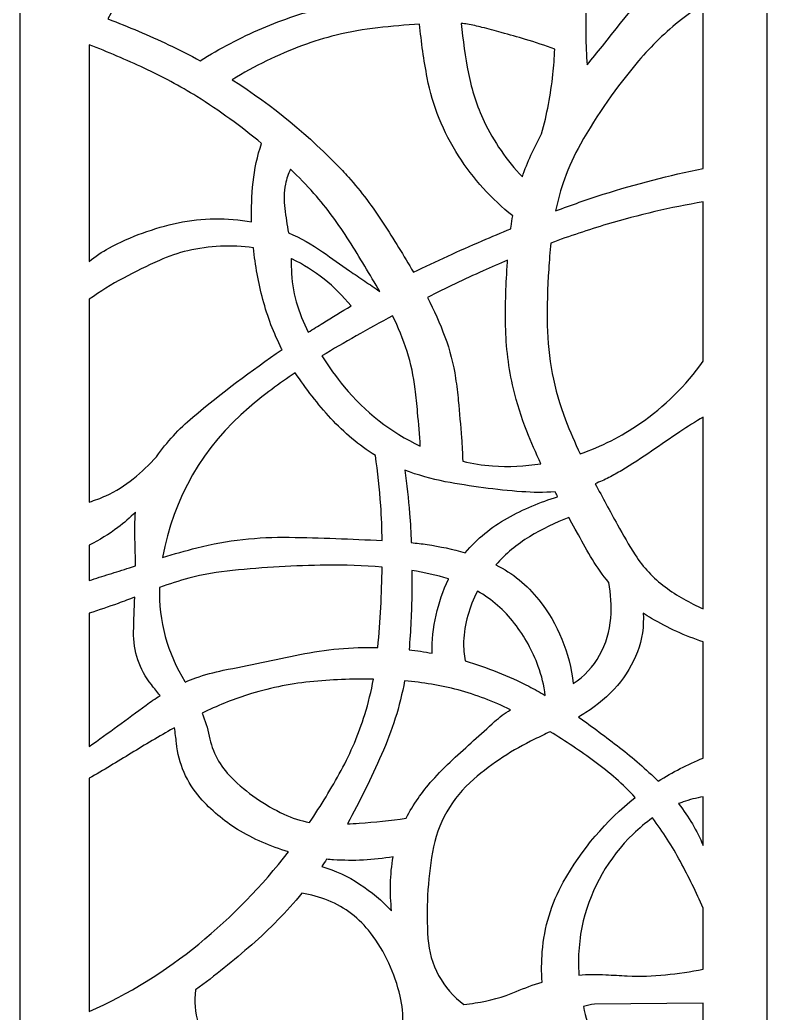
# Model space of a CAD drawing. Header units: centimetres. Extents: x 15.1 to 19.5, y -9 to 9.
# Drawn here: x 15.11 to 19.52, y -0.15 to 5.71 of the extents above; entities that cross this region are included whole.
import ezdxf

# ---------------------------------------------------------------- set-up
doc = ezdxf.new("R2010")
doc.units = ezdxf.units.CM
doc.header["$MEASUREMENT"] = 0
doc.layers.add('layer 1', color=7, linetype='Continuous')

msp = doc.modelspace()

# ---------------------------------------------------------------- linework, layer by layer
at = {"layer": 'layer 1', "color": 250}
for points, knots in [([(15.11351, -9.00021), (15.11351, -9.00021), (15.11351, 9.00077), (15.11351, 9.00077), (15.11351, 9.00077), (15.11351, 9.00077), (15.14583, 9.00077), (15.14583, 9.00077), (15.14583, 9.00077), (15.14583, 9.00077), (19.52045, 9.00077), (19.52045, 9.00077), (19.52045, 9.00077), (19.52045, 9.00077), (19.52045, -9.00019), (19.52045, -9.00019), (19.52045, -9.00019), (19.52045, -9.00019), (15.14583, -9.00019), (15.14583, -9.00019), (15.14583, -9.00019), (15.14583, -9.00019), (15.11351, -9.00019), (15.11351, -9.00019), (15.11351, -9.00019), (15.11351, -9.00019), (15.11351, -9.00021), (15.11351, -9.00021)], [0, 0, 0, 0, 0.125, 0.125, 0.125, 0.125, 0.25, 0.25, 0.25, 0.25, 0.375, 0.375, 0.375, 0.375, 0.5, 0.5, 0.5, 0.5, 0.625, 0.625, 0.625, 0.625, 0.75, 0.75, 0.75, 0.75, 1, 1, 1, 1]), ([(16.19282, 6.56592), (16.22917, 6.56281), (16.26551, 6.55954), (16.30196, 6.55617), (16.30196, 6.55617), (16.33839, 6.55274), (16.3748, 6.54968), (16.41121, 6.5468), (16.41121, 6.5468), (16.45455, 6.54344), (16.49788, 6.54017), (16.54124, 6.53708), (16.54124, 6.53708), (16.6688, 6.52771), (16.79331, 6.49359), (16.90778, 6.43647), (16.90778, 6.43647), (16.97311, 6.40293), (17.03388, 6.36109), (17.08846, 6.31198), (17.08846, 6.31198), (17.17332, 6.2357), (17.25407, 6.1551), (17.33062, 6.07058), (17.33062, 6.07058), (17.37464, 6.0219), (17.41574, 5.97049), (17.45364, 5.91687), (17.45364, 5.91687), (17.45486, 5.89576), (17.45628, 5.87463), (17.45777, 5.85346), (17.45777, 5.85346), (17.36798, 5.84723), (17.27838, 5.83919), (17.18893, 5.82961), (17.18893, 5.82961), (17.09933, 5.81989), (17.01048, 5.80488), (16.9227, 5.78464), (16.9227, 5.78464), (16.79204, 5.75288), (16.66425, 5.71025), (16.54061, 5.65727), (16.54061, 5.65727), (16.41459, 5.60319), (16.29315, 5.53928), (16.17728, 5.46606), (16.17728, 5.46606), (16.11592, 5.49957), (16.05364, 5.53132), (15.99047, 5.56115), (15.99047, 5.56115), (15.87346, 5.61654), (15.75432, 5.66729), (15.63327, 5.71315), (15.63327, 5.71315), (15.72373, 5.88791), (15.82461, 6.05705), (15.93541, 6.21959), (15.93541, 6.21959), (16.01654, 6.33851), (16.1024, 6.454), (16.19282, 6.56592), (16.19282, 6.56592), (16.19282, 6.56592), (16.19282, 6.56592), (16.19282, 6.56592)], [0, 0, 0, 0, 0.0555556, 0.0555556, 0.0555556, 0.0555556, 0.1111111, 0.1111111, 0.1111111, 0.1111111, 0.1666667, 0.1666667, 0.1666667, 0.1666667, 0.2222222, 0.2222222, 0.2222222, 0.2222222, 0.2777778, 0.2777778, 0.2777778, 0.2777778, 0.3333333, 0.3333333, 0.3333333, 0.3333333, 0.3888889, 0.3888889, 0.3888889, 0.3888889, 0.4444444, 0.4444444, 0.4444444, 0.4444444, 0.5, 0.5, 0.5, 0.5, 0.5555556, 0.5555556, 0.5555556, 0.5555556, 0.6111111, 0.6111111, 0.6111111, 0.6111111, 0.6666667, 0.6666667, 0.6666667, 0.6666667, 0.7222222, 0.7222222, 0.7222222, 0.7222222, 0.7777778, 0.7777778, 0.7777778, 0.7777778, 0.8333333, 0.8333333, 0.8333333, 0.8333333, 0.8888889, 0.8888889, 0.8888889, 0.8888889, 1, 1, 1, 1]), ([(18.43015, 5.99917), (18.43015, 5.99917), (18.44787, 6.03344), (18.44787, 6.03344), (18.44787, 6.03344), (18.52755, 6.18686), (18.59606, 6.34579), (18.65294, 6.50899), (18.65294, 6.50899), (18.68161, 6.48352), (18.70856, 6.45605), (18.73353, 6.42694), (18.73353, 6.42694), (18.75845, 6.39779), (18.78285, 6.3683), (18.80671, 6.33819), (18.80671, 6.33819), (18.84354, 6.29281), (18.87945, 6.24668), (18.91451, 6.19983), (18.91451, 6.19983), (18.94472, 6.15934), (18.97318, 6.11749), (18.99969, 6.07439), (18.99969, 6.07439), (18.83944, 5.90984), (18.68924, 5.73571), (18.54989, 5.55301), (18.54989, 5.55301), (18.51866, 5.51661), (18.48827, 5.47954), (18.45892, 5.44162), (18.45892, 5.44162), (18.45016, 5.55925), (18.44823, 5.67732), (18.45319, 5.79514), (18.45319, 5.79514), (18.45597, 5.86398), (18.44828, 5.93276), (18.43015, 5.99917)], [0, 0, 0, 0, 0.0909091, 0.0909091, 0.0909091, 0.0909091, 0.1818182, 0.1818182, 0.1818182, 0.1818182, 0.2727273, 0.2727273, 0.2727273, 0.2727273, 0.3636364, 0.3636364, 0.3636364, 0.3636364, 0.4545455, 0.4545455, 0.4545455, 0.4545455, 0.5454545, 0.5454545, 0.5454545, 0.5454545, 0.6363636, 0.6363636, 0.6363636, 0.6363636, 0.7272727, 0.7272727, 0.7272727, 0.7272727, 0.8181818, 0.8181818, 0.8181818, 0.8181818, 1, 1, 1, 1]), ([(19.14334, 5.80116), (19.14334, 5.80116), (19.14334, 4.83084), (19.14334, 4.83084), (19.14334, 4.83084), (18.94406, 4.79092), (18.74721, 4.74031), (18.55357, 4.67899), (18.55357, 4.67899), (18.45931, 4.64859), (18.36587, 4.61599), (18.27331, 4.58105), (18.27331, 4.58105), (18.28626, 4.64483), (18.30371, 4.70775), (18.32545, 4.7691), (18.32545, 4.7691), (18.35113, 4.84003), (18.38273, 4.90885), (18.41979, 4.97461), (18.41979, 4.97461), (18.5178, 5.14872), (18.63228, 5.31307), (18.76163, 5.46536), (18.76163, 5.46536), (18.83781, 5.55508), (18.92277, 5.63697), (19.01518, 5.70992), (19.01518, 5.70992), (19.05633, 5.74241), (19.09919, 5.77283), (19.14334, 5.80116)], [0, 0, 0, 0, 0.1111111, 0.1111111, 0.1111111, 0.1111111, 0.2222222, 0.2222222, 0.2222222, 0.2222222, 0.3333333, 0.3333333, 0.3333333, 0.3333333, 0.4444444, 0.4444444, 0.4444444, 0.4444444, 0.5555556, 0.5555556, 0.5555556, 0.5555556, 0.6666667, 0.6666667, 0.6666667, 0.6666667, 0.7777778, 0.7777778, 0.7777778, 0.7777778, 1, 1, 1, 1]), ([(18.00851, 4.47573), (17.95233, 4.45231), (17.8964, 4.42856), (17.84046, 4.40456), (17.84046, 4.40456), (17.70401, 4.34574), (17.56869, 4.2842), (17.43468, 4.22006), (17.43468, 4.22006), (17.37715, 4.31762), (17.31771, 4.41395), (17.25622, 4.50905), (17.25622, 4.50905), (17.19475, 4.60431), (17.12631, 4.69485), (17.05142, 4.78008), (17.05142, 4.78008), (17.03981, 4.79321), (17.02785, 4.80617), (17.01569, 4.81898), (17.01569, 4.81898), (16.82162, 5.02315), (16.60369, 5.20295), (16.36621, 5.35444), (16.36621, 5.35444), (16.4968, 5.43559), (16.63531, 5.50304), (16.77969, 5.55575), (16.77969, 5.55575), (16.845, 5.58011), (16.91171, 5.60069), (16.9794, 5.61741), (16.9794, 5.61741), (17.05993, 5.63688), (17.14154, 5.65113), (17.2239, 5.66022), (17.2239, 5.66022), (17.30622, 5.66933), (17.38863, 5.67674), (17.47118, 5.68253), (17.47118, 5.68253), (17.48086, 5.5762), (17.49585, 5.47048), (17.51606, 5.36569), (17.51606, 5.36569), (17.54762, 5.20166), (17.6104, 5.04528), (17.70092, 4.90482), (17.70092, 4.90482), (17.78757, 4.77059), (17.89527, 4.65119), (18.01986, 4.55119), (18.01986, 4.55119), (18.01631, 4.5304), (18.01307, 4.50956), (18.01023, 4.48857), (18.01023, 4.48857), (18.00969, 4.48433), (18.00905, 4.48006), (18.00851, 4.47573)], [0, 0, 0, 0, 0.0625, 0.0625, 0.0625, 0.0625, 0.125, 0.125, 0.125, 0.125, 0.1875, 0.1875, 0.1875, 0.1875, 0.25, 0.25, 0.25, 0.25, 0.3125, 0.3125, 0.3125, 0.3125, 0.375, 0.375, 0.375, 0.375, 0.4375, 0.4375, 0.4375, 0.4375, 0.5, 0.5, 0.5, 0.5, 0.5625, 0.5625, 0.5625, 0.5625, 0.625, 0.625, 0.625, 0.625, 0.6875, 0.6875, 0.6875, 0.6875, 0.75, 0.75, 0.75, 0.75, 0.8125, 0.8125, 0.8125, 0.8125, 0.875, 0.875, 0.875, 0.875, 1, 1, 1, 1]), ([(18.19045, 5.03567), (18.16785, 4.99425), (18.14675, 4.95196), (18.12714, 4.90901), (18.12714, 4.90901), (18.10839, 4.86749), (18.09171, 4.82503), (18.07703, 4.78194), (18.07703, 4.78194), (17.98478, 4.87824), (17.90854, 4.9888), (17.85112, 5.10919), (17.85112, 5.10919), (17.809, 5.1994), (17.778, 5.29448), (17.7589, 5.39222), (17.7589, 5.39222), (17.73981, 5.48965), (17.7258, 5.58807), (17.71685, 5.68694), (17.71685, 5.68694), (17.72895, 5.68565), (17.74088, 5.68392), (17.75279, 5.6819), (17.75279, 5.6819), (17.78164, 5.67685), (17.8103, 5.67071), (17.83864, 5.66338), (17.83864, 5.66338), (17.87673, 5.65363), (17.91469, 5.64343), (17.95263, 5.63288), (17.95263, 5.63288), (18.00063, 5.61993), (18.04849, 5.6064), (18.09621, 5.59235), (18.09621, 5.59235), (18.15399, 5.57509), (18.21101, 5.55566), (18.26744, 5.5342), (18.26744, 5.5342), (18.26581, 5.48455), (18.26237, 5.4349), (18.25704, 5.38551), (18.25704, 5.38551), (18.24448, 5.26726), (18.22218, 5.15022), (18.19045, 5.03567), (18.19045, 5.03567), (18.19045, 5.03567), (18.19045, 5.03567), (18.19045, 5.03567)], [0, 0, 0, 0, 0.0714286, 0.0714286, 0.0714286, 0.0714286, 0.1428571, 0.1428571, 0.1428571, 0.1428571, 0.2142857, 0.2142857, 0.2142857, 0.2142857, 0.2857143, 0.2857143, 0.2857143, 0.2857143, 0.3571429, 0.3571429, 0.3571429, 0.3571429, 0.4285714, 0.4285714, 0.4285714, 0.4285714, 0.5, 0.5, 0.5, 0.5, 0.5714286, 0.5714286, 0.5714286, 0.5714286, 0.6428571, 0.6428571, 0.6428571, 0.6428571, 0.7142857, 0.7142857, 0.7142857, 0.7142857, 0.7857143, 0.7857143, 0.7857143, 0.7857143, 0.8571429, 0.8571429, 0.8571429, 0.8571429, 1, 1, 1, 1]), ([(15.52297, 4.28242), (15.52297, 4.28242), (15.52297, 5.56025), (15.52297, 5.56025), (15.52297, 5.56025), (15.63261, 5.51809), (15.74076, 5.47207), (15.84724, 5.4223), (15.84724, 5.4223), (15.95379, 5.37259), (16.05739, 5.31686), (16.15756, 5.25527), (16.15756, 5.25527), (16.29056, 5.17147), (16.41796, 5.07896), (16.53884, 4.97849), (16.53884, 4.97849), (16.51355, 4.9045), (16.49685, 4.82798), (16.48914, 4.75022), (16.48914, 4.75022), (16.48128, 4.67264), (16.47835, 4.59465), (16.48023, 4.51675), (16.48023, 4.51675), (16.33663, 4.54324), (16.18929, 4.5412), (16.04649, 4.51082), (16.04649, 4.51082), (15.90437, 4.48052), (15.76724, 4.43043), (15.6391, 4.36185), (15.6391, 4.36185), (15.59762, 4.33967), (15.55865, 4.31306), (15.52297, 4.28242)], [0, 0, 0, 0, 0.1, 0.1, 0.1, 0.1, 0.2, 0.2, 0.2, 0.2, 0.3, 0.3, 0.3, 0.3, 0.4, 0.4, 0.4, 0.4, 0.5, 0.5, 0.5, 0.5, 0.6, 0.6, 0.6, 0.6, 0.7, 0.7, 0.7, 0.7, 0.8, 0.8, 0.8, 0.8, 1, 1, 1, 1]), ([(17.23587, 4.10574), (17.20654, 4.12656), (17.17689, 4.14697), (17.14706, 4.16721), (17.14706, 4.16721), (17.11713, 4.18746), (17.08729, 4.2078), (17.05747, 4.22819), (17.05747, 4.22819), (17.00456, 4.26486), (16.95175, 4.30192), (16.89922, 4.33903), (16.89922, 4.33903), (16.83612, 4.3837), (16.76848, 4.42145), (16.69731, 4.4517), (16.69731, 4.4517), (16.68939, 4.49924), (16.68221, 4.54688), (16.6756, 4.59465), (16.6756, 4.59465), (16.66899, 4.64274), (16.67041, 4.69162), (16.68002, 4.73925), (16.68002, 4.73925), (16.68639, 4.76972), (16.69626, 4.7993), (16.70962, 4.82747), (16.70962, 4.82747), (16.75765, 4.7817), (16.80372, 4.73397), (16.84764, 4.68429), (16.84764, 4.68429), (16.92423, 4.59659), (16.99382, 4.50295), (17.05587, 4.40451), (17.05587, 4.40451), (17.11786, 4.3061), (17.17786, 4.20653), (17.23587, 4.10574), (17.23587, 4.10574), (17.23587, 4.10574), (17.23587, 4.10574), (17.23587, 4.10574)], [0, 0, 0, 0, 0.0833333, 0.0833333, 0.0833333, 0.0833333, 0.1666667, 0.1666667, 0.1666667, 0.1666667, 0.25, 0.25, 0.25, 0.25, 0.3333333, 0.3333333, 0.3333333, 0.3333333, 0.4166667, 0.4166667, 0.4166667, 0.4166667, 0.5, 0.5, 0.5, 0.5, 0.5833333, 0.5833333, 0.5833333, 0.5833333, 0.6666667, 0.6666667, 0.6666667, 0.6666667, 0.75, 0.75, 0.75, 0.75, 0.8333333, 0.8333333, 0.8333333, 0.8333333, 1, 1, 1, 1]), ([(19.14334, 3.69459), (19.04157, 3.55101), (18.91504, 3.42648), (18.76986, 3.32695), (18.76986, 3.32695), (18.66089, 3.25228), (18.54252, 3.1922), (18.41789, 3.14836), (18.41789, 3.14836), (18.38661, 3.21432), (18.35773, 3.28141), (18.33153, 3.34948), (18.33153, 3.34948), (18.26311, 3.52722), (18.22663, 3.71573), (18.22385, 3.9062), (18.22385, 3.9062), (18.22223, 4.0165), (18.22509, 4.12687), (18.23222, 4.23704), (18.23222, 4.23704), (18.23561, 4.28858), (18.23981, 4.34016), (18.24491, 4.3916), (18.24491, 4.3916), (18.35456, 4.43209), (18.46541, 4.46908), (18.57734, 4.50237), (18.57734, 4.50237), (18.76324, 4.5576), (18.9522, 4.60152), (19.14334, 4.63422), (19.14334, 4.63422), (19.14334, 4.63422), (19.14334, 3.69459), (19.14334, 3.69459)], [0, 0, 0, 0, 0.1, 0.1, 0.1, 0.1, 0.2, 0.2, 0.2, 0.2, 0.3, 0.3, 0.3, 0.3, 0.4, 0.4, 0.4, 0.4, 0.5, 0.5, 0.5, 0.5, 0.6, 0.6, 0.6, 0.6, 0.7, 0.7, 0.7, 0.7, 0.8, 0.8, 0.8, 0.8, 1, 1, 1, 1]), ([(15.52297, 2.86464), (15.52297, 2.86464), (15.52297, 4.06005), (15.52297, 4.06005), (15.52297, 4.06005), (15.58725, 4.10579), (15.65431, 4.14758), (15.7238, 4.18508), (15.7238, 4.18508), (15.7932, 4.22251), (15.86412, 4.25733), (15.93624, 4.28931), (15.93624, 4.28931), (15.99026, 4.31338), (16.04649, 4.3324), (16.10407, 4.34616), (16.10407, 4.34616), (16.23059, 4.37557), (16.36167, 4.38146), (16.49039, 4.36319), (16.49039, 4.36319), (16.5016, 4.26012), (16.52053, 4.15811), (16.54704, 4.05796), (16.54704, 4.05796), (16.57352, 3.95763), (16.61048, 3.86036), (16.6572, 3.7676), (16.6572, 3.7676), (16.6572, 3.7676), (16.65953, 3.7629), (16.65953, 3.7629), (16.65953, 3.7629), (16.47699, 3.63936), (16.30112, 3.50629), (16.13266, 3.36417), (16.13266, 3.36417), (16.05198, 3.2961), (15.98044, 3.21801), (15.91968, 3.13174), (15.91968, 3.13174), (15.87724, 3.08487), (15.83123, 3.04133), (15.78212, 3.00155), (15.78212, 3.00155), (15.73292, 2.96166), (15.6789, 2.92807), (15.62137, 2.90154), (15.62137, 2.90154), (15.58947, 2.88698), (15.55658, 2.8747), (15.52297, 2.86464)], [0, 0, 0, 0, 0.0714286, 0.0714286, 0.0714286, 0.0714286, 0.1428571, 0.1428571, 0.1428571, 0.1428571, 0.2142857, 0.2142857, 0.2142857, 0.2142857, 0.2857143, 0.2857143, 0.2857143, 0.2857143, 0.3571429, 0.3571429, 0.3571429, 0.3571429, 0.4285714, 0.4285714, 0.4285714, 0.4285714, 0.5, 0.5, 0.5, 0.5, 0.5714286, 0.5714286, 0.5714286, 0.5714286, 0.6428571, 0.6428571, 0.6428571, 0.6428571, 0.7142857, 0.7142857, 0.7142857, 0.7142857, 0.7857143, 0.7857143, 0.7857143, 0.7857143, 0.8571429, 0.8571429, 0.8571429, 0.8571429, 1, 1, 1, 1]), ([(16.81461, 3.86511), (16.78543, 3.92258), (16.76166, 3.98276), (16.74358, 4.04459), (16.74358, 4.04459), (16.72537, 4.10675), (16.7156, 4.17094), (16.71458, 4.23562), (16.71458, 4.23562), (16.71428, 4.25708), (16.71376, 4.2786), (16.71314, 4.30016), (16.71314, 4.30016), (16.71474, 4.29944), (16.71627, 4.2987), (16.71778, 4.29797), (16.71778, 4.29797), (16.85317, 4.23254), (16.97233, 4.1378), (17.06645, 4.0207), (17.06645, 4.0207), (17.01093, 3.98778), (16.95572, 3.95412), (16.90096, 3.91988), (16.90096, 3.91988), (16.87207, 3.90178), (16.84326, 3.8835), (16.81461, 3.86511), (16.81461, 3.86511), (16.81461, 3.86511), (16.81461, 3.86511), (16.81461, 3.86511)], [0, 0, 0, 0, 0.1111111, 0.1111111, 0.1111111, 0.1111111, 0.2222222, 0.2222222, 0.2222222, 0.2222222, 0.3333333, 0.3333333, 0.3333333, 0.3333333, 0.4444444, 0.4444444, 0.4444444, 0.4444444, 0.5555556, 0.5555556, 0.5555556, 0.5555556, 0.6666667, 0.6666667, 0.6666667, 0.6666667, 0.7777778, 0.7777778, 0.7777778, 0.7777778, 1, 1, 1, 1]), ([(17.71787, 3.24226), (17.71787, 3.24226), (17.71577, 3.2698), (17.71577, 3.2698), (17.71577, 3.2698), (17.71577, 3.2698), (17.71366, 3.29731), (17.71366, 3.29731), (17.71366, 3.29731), (17.71366, 3.29731), (17.7114, 3.32483), (17.7114, 3.32483), (17.7114, 3.32483), (17.7114, 3.32483), (17.70901, 3.35235), (17.70901, 3.35235), (17.70901, 3.35235), (17.70901, 3.35235), (17.70667, 3.37976), (17.70667, 3.37976), (17.70667, 3.37976), (17.70667, 3.37976), (17.70414, 3.40726), (17.70414, 3.40726), (17.70414, 3.40726), (17.70414, 3.40726), (17.70153, 3.43471), (17.70153, 3.43471), (17.70153, 3.43471), (17.70153, 3.43471), (17.69892, 3.46222), (17.69892, 3.46222), (17.69892, 3.46222), (17.69493, 3.50631), (17.68958, 3.55029), (17.6829, 3.594), (17.6829, 3.594), (17.67054, 3.67778), (17.64949, 3.75986), (17.62008, 3.8392), (17.62008, 3.8392), (17.59073, 3.91846), (17.55648, 3.99576), (17.51755, 4.07076), (17.51755, 4.07076), (17.62553, 4.12545), (17.73467, 4.17771), (17.84512, 4.22755), (17.84512, 4.22755), (17.89309, 4.24911), (17.94141, 4.27012), (17.98994, 4.29059), (17.98994, 4.29059), (17.98963, 4.28677), (17.98936, 4.28287), (17.98916, 4.2791), (17.98916, 4.2791), (17.97992, 4.15429), (17.97637, 4.02918), (17.97834, 3.90403), (17.97834, 3.90403), (17.98038, 3.77863), (17.99567, 3.65374), (18.0242, 3.53164), (18.0242, 3.53164), (18.04467, 3.44663), (18.07109, 3.36324), (18.10326, 3.28194), (18.10326, 3.28194), (18.12879, 3.21706), (18.15659, 3.15326), (18.18654, 3.09036), (18.18654, 3.09036), (18.09191, 3.07536), (17.99597, 3.07099), (17.9004, 3.07742), (17.9004, 3.07742), (17.84123, 3.08216), (17.78261, 3.09146), (17.72498, 3.1052), (17.72498, 3.1052), (17.72354, 3.15098), (17.72116, 3.19669), (17.71787, 3.24226)], [0, 0, 0, 0, 0.0454545, 0.0454545, 0.0454545, 0.0454545, 0.0909091, 0.0909091, 0.0909091, 0.0909091, 0.1363636, 0.1363636, 0.1363636, 0.1363636, 0.1818182, 0.1818182, 0.1818182, 0.1818182, 0.2272727, 0.2272727, 0.2272727, 0.2272727, 0.2727273, 0.2727273, 0.2727273, 0.2727273, 0.3181818, 0.3181818, 0.3181818, 0.3181818, 0.3636364, 0.3636364, 0.3636364, 0.3636364, 0.4090909, 0.4090909, 0.4090909, 0.4090909, 0.4545455, 0.4545455, 0.4545455, 0.4545455, 0.5, 0.5, 0.5, 0.5, 0.5454545, 0.5454545, 0.5454545, 0.5454545, 0.5909091, 0.5909091, 0.5909091, 0.5909091, 0.6363636, 0.6363636, 0.6363636, 0.6363636, 0.6818182, 0.6818182, 0.6818182, 0.6818182, 0.7272727, 0.7272727, 0.7272727, 0.7272727, 0.7727273, 0.7727273, 0.7727273, 0.7727273, 0.8181818, 0.8181818, 0.8181818, 0.8181818, 0.8636364, 0.8636364, 0.8636364, 0.8636364, 0.9090909, 0.9090909, 0.9090909, 0.9090909, 1, 1, 1, 1]), ([(17.47511, 3.19374), (17.30165, 3.27606), (17.14841, 3.39575), (17.02656, 3.54417), (17.02656, 3.54417), (16.97896, 3.60208), (16.93485, 3.66282), (16.89458, 3.72601), (16.89458, 3.72601), (16.96126, 3.76612), (17.02856, 3.8053), (17.09624, 3.8438), (17.09624, 3.8438), (17.16768, 3.8842), (17.2395, 3.92394), (17.31165, 3.96295), (17.31165, 3.96295), (17.34493, 3.89497), (17.37333, 3.82459), (17.3967, 3.7526), (17.3967, 3.7526), (17.42, 3.68049), (17.43619, 3.6062), (17.44493, 3.53094), (17.44493, 3.53094), (17.45025, 3.48534), (17.45496, 3.43962), (17.45916, 3.39383), (17.45916, 3.39383), (17.4652, 3.32726), (17.47052, 3.26049), (17.47511, 3.19374)], [0, 0, 0, 0, 0.1111111, 0.1111111, 0.1111111, 0.1111111, 0.2222222, 0.2222222, 0.2222222, 0.2222222, 0.3333333, 0.3333333, 0.3333333, 0.3333333, 0.4444444, 0.4444444, 0.4444444, 0.4444444, 0.5555556, 0.5555556, 0.5555556, 0.5555556, 0.6666667, 0.6666667, 0.6666667, 0.6666667, 0.7777778, 0.7777778, 0.7777778, 0.7777778, 1, 1, 1, 1]), ([(17.25015, 2.63751), (17.06771, 2.64703), (16.88509, 2.6535), (16.70251, 2.6568), (16.70251, 2.6568), (16.519, 2.66011), (16.33597, 2.6392), (16.15801, 2.59452), (16.15801, 2.59452), (16.08995, 2.57737), (16.02239, 2.55861), (15.95523, 2.53826), (15.95523, 2.53826), (16.01625, 2.88356), (16.19675, 3.19669), (16.46493, 3.42263), (16.46493, 3.42263), (16.55194, 3.49599), (16.64317, 3.5642), (16.73802, 3.62714), (16.73802, 3.62714), (16.80062, 3.53175), (16.87075, 3.44159), (16.94765, 3.35741), (16.94765, 3.35741), (17.02487, 3.27294), (17.11311, 3.19943), (17.21022, 3.1389), (17.21022, 3.1389), (17.22486, 3.04109), (17.23544, 2.94265), (17.24189, 2.84404), (17.24189, 2.84404), (17.24635, 2.77527), (17.24906, 2.70638), (17.25015, 2.63751), (17.25015, 2.63751), (17.25015, 2.63751), (17.25015, 2.63751), (17.25015, 2.63751)], [0, 0, 0, 0, 0.0909091, 0.0909091, 0.0909091, 0.0909091, 0.1818182, 0.1818182, 0.1818182, 0.1818182, 0.2727273, 0.2727273, 0.2727273, 0.2727273, 0.3636364, 0.3636364, 0.3636364, 0.3636364, 0.4545455, 0.4545455, 0.4545455, 0.4545455, 0.5454545, 0.5454545, 0.5454545, 0.5454545, 0.6363636, 0.6363636, 0.6363636, 0.6363636, 0.7272727, 0.7272727, 0.7272727, 0.7272727, 0.8181818, 0.8181818, 0.8181818, 0.8181818, 1, 1, 1, 1]), ([(19.14334, 3.36582), (19.14334, 3.36582), (19.14334, 2.235), (19.14334, 2.235), (19.14334, 2.235), (19.06381, 2.26907), (18.98846, 2.31225), (18.91891, 2.36371), (18.91891, 2.36371), (18.84906, 2.41545), (18.78922, 2.47955), (18.7425, 2.55291), (18.7425, 2.55291), (18.70547, 2.61103), (18.67051, 2.67037), (18.63739, 2.73081), (18.63739, 2.73081), (18.5935, 2.81131), (18.54983, 2.89188), (18.50636, 2.97265), (18.50636, 2.97265), (18.53367, 2.98314), (18.56037, 2.9951), (18.58639, 3.00843), (18.58639, 3.00843), (18.61233, 3.0219), (18.63796, 3.03602), (18.66312, 3.05092), (18.66312, 3.05092), (18.72228, 3.08688), (18.78041, 3.12455), (18.83758, 3.1637), (18.83758, 3.1637), (18.89376, 3.20228), (18.94999, 3.24081), (19.00632, 3.27921), (19.00632, 3.27921), (19.05156, 3.30881), (19.09725, 3.33768), (19.14334, 3.36582), (19.14334, 3.36582), (19.14334, 3.36582), (19.14334, 3.36582), (19.14334, 3.36582)], [0, 0, 0, 0, 0.0833333, 0.0833333, 0.0833333, 0.0833333, 0.1666667, 0.1666667, 0.1666667, 0.1666667, 0.25, 0.25, 0.25, 0.25, 0.3333333, 0.3333333, 0.3333333, 0.3333333, 0.4166667, 0.4166667, 0.4166667, 0.4166667, 0.5, 0.5, 0.5, 0.5, 0.5833333, 0.5833333, 0.5833333, 0.5833333, 0.6666667, 0.6666667, 0.6666667, 0.6666667, 0.75, 0.75, 0.75, 0.75, 0.8333333, 0.8333333, 0.8333333, 0.8333333, 1, 1, 1, 1]), ([(17.38311, 3.05269), (17.46057, 3.02287), (17.54075, 2.99998), (17.62232, 2.98452), (17.62232, 2.98452), (17.77138, 2.95635), (17.92198, 2.93648), (18.07329, 2.92527), (18.07329, 2.92527), (18.13876, 2.9203), (18.20448, 2.91999), (18.27001, 2.92433), (18.27001, 2.92433), (18.27498, 2.9149), (18.28001, 2.90549), (18.28496, 2.89605), (18.28496, 2.89605), (18.18211, 2.8643), (18.08293, 2.82194), (17.9889, 2.76967), (17.9889, 2.76967), (17.89434, 2.71717), (17.8101, 2.64795), (17.74019, 2.56534), (17.74019, 2.56534), (17.66617, 2.58667), (17.59073, 2.60288), (17.51458, 2.61385), (17.51458, 2.61385), (17.48366, 2.61827), (17.45271, 2.62196), (17.42176, 2.62506), (17.42176, 2.62506), (17.41956, 2.68263), (17.41632, 2.74011), (17.41195, 2.79755), (17.41195, 2.79755), (17.40517, 2.8829), (17.39552, 2.968), (17.38311, 3.05269)], [0, 0, 0, 0, 0.0909091, 0.0909091, 0.0909091, 0.0909091, 0.1818182, 0.1818182, 0.1818182, 0.1818182, 0.2727273, 0.2727273, 0.2727273, 0.2727273, 0.3636364, 0.3636364, 0.3636364, 0.3636364, 0.4545455, 0.4545455, 0.4545455, 0.4545455, 0.5454545, 0.5454545, 0.5454545, 0.5454545, 0.6363636, 0.6363636, 0.6363636, 0.6363636, 0.7272727, 0.7272727, 0.7272727, 0.7272727, 0.8181818, 0.8181818, 0.8181818, 0.8181818, 1, 1, 1, 1]), ([(15.52297, 2.40163), (15.52297, 2.40163), (15.52297, 2.60984), (15.52297, 2.60984), (15.52297, 2.60984), (15.58204, 2.63989), (15.63843, 2.67481), (15.69151, 2.71449), (15.69151, 2.71449), (15.72798, 2.74193), (15.76272, 2.77183), (15.79535, 2.80392), (15.79535, 2.80392), (15.79154, 2.75135), (15.79048, 2.69858), (15.79229, 2.64593), (15.79229, 2.64593), (15.79413, 2.59323), (15.79508, 2.54059), (15.79508, 2.48796), (15.79508, 2.48796), (15.79508, 2.48796), (15.75914, 2.47653), (15.75914, 2.47653), (15.75914, 2.47653), (15.71978, 2.46397), (15.68045, 2.45156), (15.64105, 2.43934), (15.64105, 2.43934), (15.60156, 2.42703), (15.56221, 2.41448), (15.52297, 2.40163), (15.52297, 2.40163), (15.52297, 2.40163), (15.52297, 2.40163), (15.52297, 2.40163)], [0, 0, 0, 0, 0.1, 0.1, 0.1, 0.1, 0.2, 0.2, 0.2, 0.2, 0.3, 0.3, 0.3, 0.3, 0.4, 0.4, 0.4, 0.4, 0.5, 0.5, 0.5, 0.5, 0.6, 0.6, 0.6, 0.6, 0.7, 0.7, 0.7, 0.7, 0.8, 0.8, 0.8, 0.8, 1, 1, 1, 1]), ([(18.35113, 2.77354), (18.35113, 2.77354), (18.36956, 2.73989), (18.36956, 2.73989), (18.36956, 2.73989), (18.36956, 2.73989), (18.3888, 2.7047), (18.3888, 2.7047), (18.3888, 2.7047), (18.3888, 2.7047), (18.40741, 2.67079), (18.40741, 2.67079), (18.40741, 2.67079), (18.43365, 2.62192), (18.46108, 2.57371), (18.48959, 2.52613), (18.48959, 2.52613), (18.51813, 2.47852), (18.55052, 2.43319), (18.58626, 2.39075), (18.58626, 2.39075), (18.59972, 2.32156), (18.60396, 2.2509), (18.59878, 2.18066), (18.59878, 2.18066), (18.59234, 2.10393), (18.56985, 2.02925), (18.53281, 1.96162), (18.53281, 1.96162), (18.49555, 1.89372), (18.44164, 1.8363), (18.37626, 1.79484), (18.37626, 1.79484), (18.35695, 1.97525), (18.28678, 2.14649), (18.17373, 2.28847), (18.17373, 2.28847), (18.10523, 2.37474), (18.01895, 2.44506), (17.92075, 2.49488), (17.92075, 2.49488), (17.97818, 2.55954), (18.04513, 2.61522), (18.1193, 2.65991), (18.1193, 2.65991), (18.1931, 2.70442), (18.2707, 2.74253), (18.35113, 2.77354)], [0, 0, 0, 0, 0.0769231, 0.0769231, 0.0769231, 0.0769231, 0.1538462, 0.1538462, 0.1538462, 0.1538462, 0.2307692, 0.2307692, 0.2307692, 0.2307692, 0.3076923, 0.3076923, 0.3076923, 0.3076923, 0.3846154, 0.3846154, 0.3846154, 0.3846154, 0.4615385, 0.4615385, 0.4615385, 0.4615385, 0.5384615, 0.5384615, 0.5384615, 0.5384615, 0.6153846, 0.6153846, 0.6153846, 0.6153846, 0.6923077, 0.6923077, 0.6923077, 0.6923077, 0.7692308, 0.7692308, 0.7692308, 0.7692308, 0.8461538, 0.8461538, 0.8461538, 0.8461538, 1, 1, 1, 1]), ([(17.2247, 2.0066), (17.07044, 2.01074), (16.91629, 1.99684), (16.76532, 1.9652), (16.76532, 1.9652), (16.61478, 1.93372), (16.46414, 1.90273), (16.31344, 1.87238), (16.31344, 1.87238), (16.2582, 1.86125), (16.20383, 1.84622), (16.15078, 1.82745), (16.15078, 1.82745), (16.12988, 1.82006), (16.10921, 1.81189), (16.08887, 1.80302), (16.08887, 1.80302), (16.08814, 1.80431), (16.08743, 1.80546), (16.08667, 1.80672), (16.08667, 1.80672), (15.98312, 1.97234), (15.93094, 2.16498), (15.93669, 2.36019), (15.93669, 2.36019), (15.99367, 2.38107), (16.05148, 2.39957), (16.11004, 2.41555), (16.11004, 2.41555), (16.19464, 2.43745), (16.28092, 2.45272), (16.3679, 2.46115), (16.3679, 2.46115), (16.55118, 2.47904), (16.73511, 2.48945), (16.91921, 2.49239), (16.91921, 2.49239), (17.02963, 2.49412), (17.14001, 2.49036), (17.25008, 2.48102), (17.25008, 2.48102), (17.24866, 2.40159), (17.24592, 2.32211), (17.24189, 2.24275), (17.24189, 2.24275), (17.23787, 2.16393), (17.23218, 2.08514), (17.2247, 2.0066), (17.2247, 2.0066), (17.2247, 2.0066), (17.2247, 2.0066), (17.2247, 2.0066)], [0, 0, 0, 0, 0.0714286, 0.0714286, 0.0714286, 0.0714286, 0.1428571, 0.1428571, 0.1428571, 0.1428571, 0.2142857, 0.2142857, 0.2142857, 0.2142857, 0.2857143, 0.2857143, 0.2857143, 0.2857143, 0.3571429, 0.3571429, 0.3571429, 0.3571429, 0.4285714, 0.4285714, 0.4285714, 0.4285714, 0.5, 0.5, 0.5, 0.5, 0.5714286, 0.5714286, 0.5714286, 0.5714286, 0.6428571, 0.6428571, 0.6428571, 0.6428571, 0.7142857, 0.7142857, 0.7142857, 0.7142857, 0.7857143, 0.7857143, 0.7857143, 0.7857143, 0.8571429, 0.8571429, 0.8571429, 0.8571429, 1, 1, 1, 1]), ([(17.42524, 2.46052), (17.4983, 2.44906), (17.57057, 2.43282), (17.64142, 2.41182), (17.64142, 2.41182), (17.64108, 2.41112), (17.64077, 2.41041), (17.64041, 2.4097), (17.64041, 2.4097), (17.57602, 2.27326), (17.54321, 2.12406), (17.5444, 1.97316), (17.5444, 1.97316), (17.49945, 1.98139), (17.45423, 1.98813), (17.40884, 1.99347), (17.40884, 1.99347), (17.41813, 2.1053), (17.42346, 2.21746), (17.42481, 2.3297), (17.42481, 2.3297), (17.42531, 2.37331), (17.4255, 2.41694), (17.42524, 2.46052), (17.42524, 2.46052), (17.42524, 2.46052), (17.42524, 2.46052), (17.42524, 2.46052)], [0, 0, 0, 0, 0.125, 0.125, 0.125, 0.125, 0.25, 0.25, 0.25, 0.25, 0.375, 0.375, 0.375, 0.375, 0.5, 0.5, 0.5, 0.5, 0.625, 0.625, 0.625, 0.625, 0.75, 0.75, 0.75, 0.75, 1, 1, 1, 1]), ([(15.52297, 1.42338), (15.52297, 1.42338), (15.52297, 2.209), (15.52297, 2.209), (15.52297, 2.209), (15.57979, 2.22741), (15.63646, 2.24672), (15.69268, 2.26674), (15.69268, 2.26674), (15.72568, 2.27893), (15.75844, 2.29143), (15.79119, 2.30417), (15.79119, 2.30417), (15.78821, 2.23593), (15.78581, 2.16764), (15.78413, 2.09929), (15.78413, 2.09929), (15.78129, 1.98618), (15.81869, 1.87576), (15.88968, 1.78768), (15.88968, 1.78768), (15.9068, 1.76642), (15.92364, 1.74495), (15.94011, 1.72324), (15.94011, 1.72324), (15.9119, 1.70547), (15.88447, 1.68671), (15.85768, 1.66681), (15.85768, 1.66681), (15.7469, 1.58454), (15.63531, 1.50341), (15.52297, 1.42338), (15.52297, 1.42338), (15.52297, 1.42338), (15.52297, 1.42338), (15.52297, 1.42338)], [0, 0, 0, 0, 0.1, 0.1, 0.1, 0.1, 0.2, 0.2, 0.2, 0.2, 0.3, 0.3, 0.3, 0.3, 0.4, 0.4, 0.4, 0.4, 0.5, 0.5, 0.5, 0.5, 0.6, 0.6, 0.6, 0.6, 0.7, 0.7, 0.7, 0.7, 0.8, 0.8, 0.8, 0.8, 1, 1, 1, 1]), ([(17.73961, 1.92719), (17.73259, 1.96484), (17.7296, 2.00317), (17.73068, 2.04143), (17.73068, 2.04143), (17.73551, 2.14549), (17.76348, 2.24719), (17.81239, 2.33919), (17.81239, 2.33919), (17.89691, 2.29075), (17.97107, 2.226), (18.03069, 2.1489), (18.03069, 2.1489), (18.09001, 2.07213), (18.13734, 1.98667), (18.17082, 1.89553), (18.17082, 1.89553), (18.19109, 1.84027), (18.20492, 1.78282), (18.21203, 1.72443), (18.21203, 1.72443), (18.18014, 1.74305), (18.14789, 1.76094), (18.11505, 1.77789), (18.11505, 1.77789), (17.99509, 1.83984), (17.86934, 1.88981), (17.73961, 1.92719), (17.73961, 1.92719), (17.73961, 1.92719), (17.73961, 1.92719), (17.73961, 1.92719)], [0, 0, 0, 0, 0.1111111, 0.1111111, 0.1111111, 0.1111111, 0.2222222, 0.2222222, 0.2222222, 0.2222222, 0.3333333, 0.3333333, 0.3333333, 0.3333333, 0.4444444, 0.4444444, 0.4444444, 0.4444444, 0.5555556, 0.5555556, 0.5555556, 0.5555556, 0.6666667, 0.6666667, 0.6666667, 0.6666667, 0.7777778, 0.7777778, 0.7777778, 0.7777778, 1, 1, 1, 1]), ([(19.14334, 1.35497), (19.05134, 1.31708), (18.96275, 1.27153), (18.87852, 1.21872), (18.87852, 1.21872), (18.80644, 1.289), (18.73038, 1.3551), (18.65059, 1.41661), (18.65059, 1.41661), (18.57095, 1.47808), (18.49029, 1.53814), (18.40854, 1.59691), (18.40854, 1.59691), (18.42273, 1.60513), (18.43673, 1.61368), (18.45049, 1.62254), (18.45049, 1.62254), (18.5197, 1.66721), (18.58252, 1.72104), (18.63714, 1.78273), (18.63714, 1.78273), (18.68781, 1.84157), (18.72787, 1.90872), (18.75568, 1.98124), (18.75568, 1.98124), (18.78349, 2.05412), (18.79494, 2.1322), (18.78912, 2.21002), (18.78912, 2.21002), (18.8054, 2.19907), (18.82197, 2.18866), (18.83876, 2.1786), (18.83876, 2.1786), (18.93486, 2.12137), (19.0369, 2.07495), (19.14334, 2.04039), (19.14334, 2.04039), (19.14334, 2.04039), (19.14334, 1.35497), (19.14334, 1.35497)], [0, 0, 0, 0, 0.0909091, 0.0909091, 0.0909091, 0.0909091, 0.1818182, 0.1818182, 0.1818182, 0.1818182, 0.2727273, 0.2727273, 0.2727273, 0.2727273, 0.3636364, 0.3636364, 0.3636364, 0.3636364, 0.4545455, 0.4545455, 0.4545455, 0.4545455, 0.5454545, 0.5454545, 0.5454545, 0.5454545, 0.6363636, 0.6363636, 0.6363636, 0.6363636, 0.7272727, 0.7272727, 0.7272727, 0.7272727, 0.8181818, 0.8181818, 0.8181818, 0.8181818, 1, 1, 1, 1]), ([(16.18843, 1.61997), (16.27499, 1.66234), (16.36442, 1.69844), (16.45611, 1.72826), (16.45611, 1.72826), (16.5758, 1.76575), (16.69888, 1.79122), (16.82363, 1.80418), (16.82363, 1.80418), (16.94827, 1.81723), (17.07349, 1.82263), (17.19872, 1.82045), (17.19872, 1.82045), (17.18587, 1.74993), (17.1689, 1.68027), (17.14788, 1.61168), (17.14788, 1.61168), (17.11208, 1.49754), (17.06527, 1.38713), (17.00819, 1.28197), (17.00819, 1.28197), (16.95115, 1.17703), (16.88916, 1.0748), (16.82233, 0.97581), (16.82233, 0.97581), (16.76981, 0.98484), (16.71876, 1.00101), (16.67051, 1.02386), (16.67051, 1.02386), (16.55619, 1.07804), (16.45162, 1.15097), (16.36133, 1.23966), (16.36133, 1.23966), (16.29372, 1.30609), (16.24779, 1.39152), (16.22956, 1.48449), (16.22956, 1.48449), (16.22051, 1.53094), (16.2067, 1.57635), (16.18843, 1.61997)], [0, 0, 0, 0, 0.0909091, 0.0909091, 0.0909091, 0.0909091, 0.1818182, 0.1818182, 0.1818182, 0.1818182, 0.2727273, 0.2727273, 0.2727273, 0.2727273, 0.3636364, 0.3636364, 0.3636364, 0.3636364, 0.4545455, 0.4545455, 0.4545455, 0.4545455, 0.5454545, 0.5454545, 0.5454545, 0.5454545, 0.6363636, 0.6363636, 0.6363636, 0.6363636, 0.7272727, 0.7272727, 0.7272727, 0.7272727, 0.8181818, 0.8181818, 0.8181818, 0.8181818, 1, 1, 1, 1]), ([(18.00664, 1.63973), (17.97352, 1.61939), (17.94235, 1.59608), (17.91343, 1.57007), (17.91343, 1.57007), (17.83071, 1.49557), (17.74832, 1.42067), (17.66617, 1.34555), (17.66617, 1.34555), (17.62382, 1.30684), (17.5835, 1.26589), (17.54537, 1.22297), (17.54537, 1.22297), (17.48518, 1.15521), (17.43342, 1.0804), (17.39107, 1.00021), (17.39107, 1.00021), (17.29924, 0.98699), (17.20697, 0.97716), (17.11436, 0.97072), (17.11436, 0.97072), (17.09129, 0.96919), (17.06812, 0.96779), (17.04504, 0.96665), (17.04504, 0.96665), (17.11781, 1.10017), (17.18516, 1.23658), (17.24699, 1.37553), (17.24699, 1.37553), (17.30888, 1.51485), (17.35445, 1.66089), (17.38283, 1.81079), (17.38283, 1.81079), (17.48908, 1.8011), (17.59439, 1.78309), (17.69777, 1.75664), (17.69777, 1.75664), (17.80398, 1.72695), (17.90735, 1.6878), (18.00664, 1.63973)], [0, 0, 0, 0, 0.0909091, 0.0909091, 0.0909091, 0.0909091, 0.1818182, 0.1818182, 0.1818182, 0.1818182, 0.2727273, 0.2727273, 0.2727273, 0.2727273, 0.3636364, 0.3636364, 0.3636364, 0.3636364, 0.4545455, 0.4545455, 0.4545455, 0.4545455, 0.5454545, 0.5454545, 0.5454545, 0.5454545, 0.6363636, 0.6363636, 0.6363636, 0.6363636, 0.7272727, 0.7272727, 0.7272727, 0.7272727, 0.8181818, 0.8181818, 0.8181818, 0.8181818, 1, 1, 1, 1]), ([(18.21197, 1.72468), (18.21197, 1.72468), (18.2117, 1.72459), (18.2117, 1.72459), (18.2117, 1.72459), (18.2117, 1.72459), (18.21197, 1.72468), (18.21197, 1.72468)], [0, 0, 0, 0, 0.3333333, 0.3333333, 0.3333333, 0.3333333, 1, 1, 1, 1]), ([(15.52297, -0.14031), (15.52297, -0.14031), (15.52297, 1.23539), (15.52297, 1.23539), (15.52297, 1.23539), (15.60599, 1.28373), (15.68842, 1.33305), (15.77022, 1.38343), (15.77022, 1.38343), (15.85201, 1.43381), (15.93481, 1.48265), (16.0184, 1.52989), (16.0184, 1.52989), (16.0184, 1.52989), (16.02521, 1.5337), (16.02521, 1.5337), (16.02521, 1.5337), (16.03019, 1.5035), (16.0341, 1.47303), (16.03719, 1.44257), (16.03719, 1.44257), (16.04906, 1.32313), (16.09801, 1.21055), (16.17713, 1.12034), (16.17713, 1.12034), (16.24093, 1.04763), (16.31501, 0.9848), (16.39717, 0.93378), (16.39717, 0.93378), (16.49096, 0.87696), (16.59184, 0.83279), (16.6973, 0.80246), (16.6973, 0.80246), (16.54243, 0.60153), (16.365, 0.4189), (16.16853, 0.25836), (16.16853, 0.25836), (15.97189, 0.09758), (15.75473, -0.03643), (15.52297, -0.14031), (15.52297, -0.14031), (15.52297, -0.14031), (15.52297, -0.14031), (15.52297, -0.14031)], [0, 0, 0, 0, 0.0833333, 0.0833333, 0.0833333, 0.0833333, 0.1666667, 0.1666667, 0.1666667, 0.1666667, 0.25, 0.25, 0.25, 0.25, 0.3333333, 0.3333333, 0.3333333, 0.3333333, 0.4166667, 0.4166667, 0.4166667, 0.4166667, 0.5, 0.5, 0.5, 0.5, 0.5833333, 0.5833333, 0.5833333, 0.5833333, 0.6666667, 0.6666667, 0.6666667, 0.6666667, 0.75, 0.75, 0.75, 0.75, 0.8333333, 0.8333333, 0.8333333, 0.8333333, 1, 1, 1, 1]), ([(18.74262, 1.12276), (18.5699, 0.98545), (18.42581, 0.81575), (18.31826, 0.62316), (18.31826, 0.62316), (18.24778, 0.49699), (18.20559, 0.35713), (18.1943, 0.2131), (18.1943, 0.2131), (18.18972, 0.15355), (18.18936, 0.09384), (18.19318, 0.03424), (18.19318, 0.03424), (18.14119, 0.01788), (18.08998, -0.00105), (18.03984, -0.02238), (18.03984, -0.02238), (17.96277, -0.05515), (17.88162, -0.07766), (17.79864, -0.08931), (17.79864, -0.08931), (17.77652, -0.09246), (17.75433, -0.09571), (17.73224, -0.09901), (17.73224, -0.09901), (17.60758, -0.00625), (17.52992, 0.13673), (17.51982, 0.29177), (17.51982, 0.29177), (17.50889, 0.46178), (17.51779, 0.63251), (17.54658, 0.80042), (17.54658, 0.80042), (17.57513, 0.96804), (17.66154, 1.12041), (17.79071, 1.23093), (17.79071, 1.23093), (17.89973, 1.32423), (18.02016, 1.40322), (18.14918, 1.46586), (18.14918, 1.46586), (18.17979, 1.48077), (18.21036, 1.49557), (18.24101, 1.51025), (18.24101, 1.51025), (18.33133, 1.45496), (18.41935, 1.39598), (18.5048, 1.33338), (18.5048, 1.33338), (18.59052, 1.27068), (18.67009, 1.20021), (18.74262, 1.12276), (18.74262, 1.12276), (18.74262, 1.12276), (18.74262, 1.12276), (18.74262, 1.12276)], [0, 0, 0, 0, 0.0666667, 0.0666667, 0.0666667, 0.0666667, 0.1333333, 0.1333333, 0.1333333, 0.1333333, 0.2, 0.2, 0.2, 0.2, 0.2666667, 0.2666667, 0.2666667, 0.2666667, 0.3333333, 0.3333333, 0.3333333, 0.3333333, 0.4, 0.4, 0.4, 0.4, 0.4666667, 0.4666667, 0.4666667, 0.4666667, 0.5333333, 0.5333333, 0.5333333, 0.5333333, 0.6, 0.6, 0.6, 0.6, 0.6666667, 0.6666667, 0.6666667, 0.6666667, 0.7333333, 0.7333333, 0.7333333, 0.7333333, 0.8, 0.8, 0.8, 0.8, 0.8666667, 0.8666667, 0.8666667, 0.8666667, 1, 1, 1, 1]), ([(19.14304, 0.83948), (19.10605, 0.92654), (19.05822, 1.00854), (19.00056, 1.08355), (19.00056, 1.08355), (19.00056, 1.08355), (18.99856, 1.08621), (18.99856, 1.08621), (18.99856, 1.08621), (19.00706, 1.08958), (19.01565, 1.09276), (19.02441, 1.09582), (19.02441, 1.09582), (19.06308, 1.10936), (19.10286, 1.11965), (19.14334, 1.12635), (19.14334, 1.12635), (19.14334, 1.12635), (19.14334, 0.83941), (19.14334, 0.83941), (19.14334, 0.83941), (19.14334, 0.83941), (19.14304, 0.83948), (19.14304, 0.83948)], [0, 0, 0, 0, 0.1428571, 0.1428571, 0.1428571, 0.1428571, 0.2857143, 0.2857143, 0.2857143, 0.2857143, 0.4285714, 0.4285714, 0.4285714, 0.4285714, 0.5714286, 0.5714286, 0.5714286, 0.5714286, 0.7142857, 0.7142857, 0.7142857, 0.7142857, 1, 1, 1, 1]), ([(19.14334, 0.46955), (19.14334, 0.46955), (19.14334, 0.10909), (19.14334, 0.10909), (19.14334, 0.10909), (19.06955, 0.09533), (18.99529, 0.08453), (18.92067, 0.07683), (18.92067, 0.07683), (18.84595, 0.06913), (18.77078, 0.06706), (18.69573, 0.07069), (18.69573, 0.07069), (18.65386, 0.07271), (18.61191, 0.07484), (18.56999, 0.07712), (18.56999, 0.07712), (18.51676, 0.08003), (18.46336, 0.07953), (18.41024, 0.07544), (18.41024, 0.07544), (18.40313, 0.1825), (18.41182, 0.28999), (18.43584, 0.3946), (18.43584, 0.3946), (18.48403, 0.58949), (18.58606, 0.767), (18.73014, 0.90673), (18.73014, 0.90673), (18.76566, 0.9412), (18.80368, 0.97304), (18.84391, 1.00187), (18.84391, 1.00187), (18.90538, 0.92036), (18.96063, 0.8343), (19.00909, 0.74446), (19.00909, 0.74446), (19.05756, 0.65465), (19.10237, 0.56293), (19.14334, 0.46955)], [0, 0, 0, 0, 0.0909091, 0.0909091, 0.0909091, 0.0909091, 0.1818182, 0.1818182, 0.1818182, 0.1818182, 0.2727273, 0.2727273, 0.2727273, 0.2727273, 0.3636364, 0.3636364, 0.3636364, 0.3636364, 0.4545455, 0.4545455, 0.4545455, 0.4545455, 0.5454545, 0.5454545, 0.5454545, 0.5454545, 0.6363636, 0.6363636, 0.6363636, 0.6363636, 0.7272727, 0.7272727, 0.7272727, 0.7272727, 0.8181818, 0.8181818, 0.8181818, 0.8181818, 1, 1, 1, 1]), ([(16.89376, 0.71507), (16.90339, 0.72952), (16.91298, 0.74394), (16.92236, 0.75844), (16.92236, 0.75844), (16.93589, 0.75706), (16.94947, 0.75578), (16.963, 0.75479), (16.963, 0.75479), (17.08058, 0.74701), (17.19866, 0.75287), (17.31487, 0.77225), (17.31487, 0.77225), (17.30572, 0.71965), (17.30051, 0.66654), (17.29924, 0.61313), (17.29924, 0.61313), (17.29792, 0.55984), (17.30019, 0.50654), (17.30596, 0.45348), (17.30596, 0.45348), (17.24939, 0.51346), (17.18611, 0.56663), (17.11738, 0.61193), (17.11738, 0.61193), (17.04841, 0.65735), (16.97307, 0.69213), (16.89376, 0.71507), (16.89376, 0.71507), (16.89376, 0.71507), (16.89376, 0.71507), (16.89376, 0.71507)], [0, 0, 0, 0, 0.1111111, 0.1111111, 0.1111111, 0.1111111, 0.2222222, 0.2222222, 0.2222222, 0.2222222, 0.3333333, 0.3333333, 0.3333333, 0.3333333, 0.4444444, 0.4444444, 0.4444444, 0.4444444, 0.5555556, 0.5555556, 0.5555556, 0.5555556, 0.6666667, 0.6666667, 0.6666667, 0.6666667, 0.7777778, 0.7777778, 0.7777778, 0.7777778, 1, 1, 1, 1]), ([(16.67897, -0.66037), (16.51611, -0.6069), (16.37077, -0.50996), (16.25887, -0.38008), (16.25887, -0.38008), (16.17153, -0.27879), (16.13197, -0.14479), (16.1502, -0.01239), (16.1502, -0.01239), (16.26388, 0.07209), (16.37415, 0.16098), (16.48086, 0.25402), (16.48086, 0.25402), (16.58768, 0.34723), (16.68664, 0.44908), (16.77678, 0.55848), (16.77678, 0.55848), (16.82987, 0.54998), (16.88189, 0.53541), (16.93177, 0.51539), (16.93177, 0.51539), (17.03077, 0.47485), (17.11713, 0.40857), (17.18182, 0.32345), (17.18182, 0.32345), (17.26575, 0.21302), (17.32521, 0.08589), (17.35618, -0.04938), (17.35618, -0.04938), (17.36861, -0.10354), (17.37406, -0.1591), (17.37245, -0.21468), (17.37245, -0.21468), (17.37245, -0.21468), (17.3539, -0.22318), (17.3539, -0.22318), (17.3539, -0.22318), (17.3539, -0.22318), (17.33514, -0.23174), (17.33514, -0.23174), (17.33514, -0.23174), (17.18133, -0.30203), (17.03554, -0.3884), (16.90002, -0.48957), (16.90002, -0.48957), (16.82541, -0.54536), (16.75173, -0.60224), (16.67897, -0.66037), (16.67897, -0.66037), (16.67897, -0.66037), (16.67897, -0.66037), (16.67897, -0.66037)], [0, 0, 0, 0, 0.0714286, 0.0714286, 0.0714286, 0.0714286, 0.1428571, 0.1428571, 0.1428571, 0.1428571, 0.2142857, 0.2142857, 0.2142857, 0.2142857, 0.2857143, 0.2857143, 0.2857143, 0.2857143, 0.3571429, 0.3571429, 0.3571429, 0.3571429, 0.4285714, 0.4285714, 0.4285714, 0.4285714, 0.5, 0.5, 0.5, 0.5, 0.5714286, 0.5714286, 0.5714286, 0.5714286, 0.6428571, 0.6428571, 0.6428571, 0.6428571, 0.7142857, 0.7142857, 0.7142857, 0.7142857, 0.7857143, 0.7857143, 0.7857143, 0.7857143, 0.8571429, 0.8571429, 0.8571429, 0.8571429, 1, 1, 1, 1]), ([(19.14334, -0.09025), (19.14334, -0.09025), (19.14334, -0.90606), (19.14334, -0.90606), (19.14334, -0.90606), (19.02785, -0.87494), (18.91867, -0.82408), (18.82062, -0.75563), (18.82062, -0.75563), (18.71562, -0.68064), (18.62943, -0.58227), (18.56858, -0.46843), (18.56858, -0.46843), (18.50833, -0.35556), (18.46387, -0.23485), (18.43663, -0.10982), (18.43663, -0.10982), (18.45836, -0.10489), (18.48012, -0.10011), (18.50186, -0.09534), (18.50186, -0.09534), (18.50186, -0.09534), (19.14334, -0.09025), (19.14334, -0.09025)], [0, 0, 0, 0, 0.1428571, 0.1428571, 0.1428571, 0.1428571, 0.2857143, 0.2857143, 0.2857143, 0.2857143, 0.4285714, 0.4285714, 0.4285714, 0.4285714, 0.5714286, 0.5714286, 0.5714286, 0.5714286, 0.7142857, 0.7142857, 0.7142857, 0.7142857, 1, 1, 1, 1])]:
    msp.add_open_spline(points, degree=3, knots=knots, dxfattribs=at)

doc.saveas('drawing.dxf')
